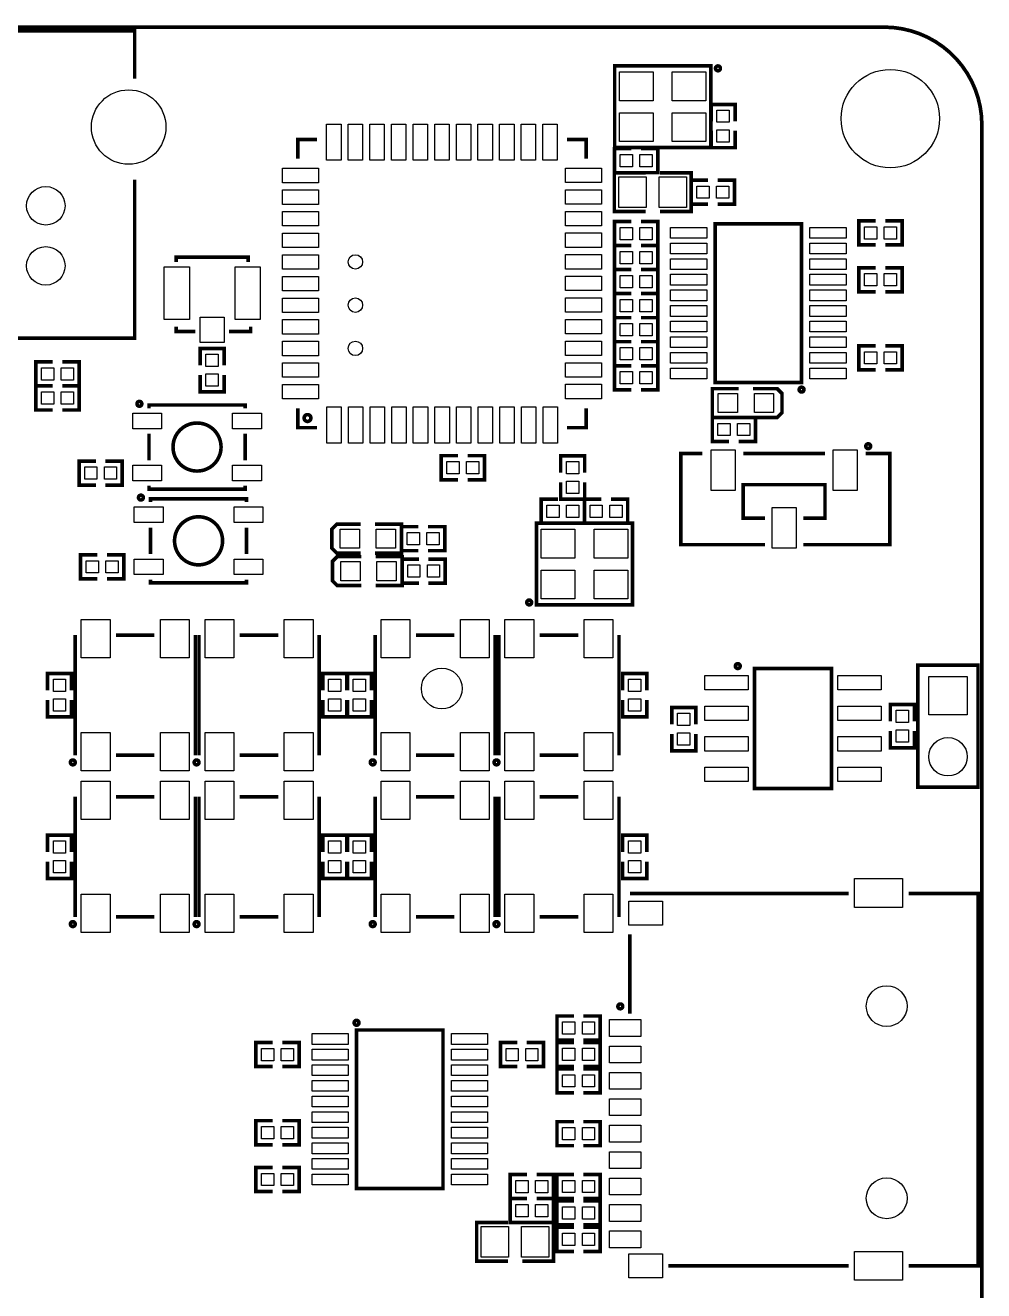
# Model space of a CAD drawing. Extents: x 0 to 112, y 0 to 86.
# Drawn here: x 71.9 to 111.8, y 33.4 to 86 of the extents above; entities that cross this region are included whole.
import ezdxf

# ---------------------------------------------------------------- set-up
doc = ezdxf.new("R2010")
doc.units = 0
for name, color, linetype in [('BG_OUTLINE', 3, 'CONTINUOUS'), ('PG_SILKSCREEN_TOP', 85, 'CONTINUOUS'), ('PIN_TOP', 12, 'CONTINUOUS')]:
    doc.layers.add(name, color=color, linetype=linetype)

msp = doc.modelspace()

# ---------------------------------------------------------------- linework, layer by layer
at = {"layer": 'BG_OUTLINE', "const_width": 0.1524}
msp.add_lwpolyline([(4.064, 0), (107.696, 0, 0.414214), (111.76, 4.064), (111.76, 81.8896, 0.414214), (107.696, 85.9536), (4.064, 85.9536, 0.414214), (0, 81.8896), (0, 4.064, 0.414214), (4.064, 0)], format="xyb", dxfattribs=at)
at = {"layer": 'PG_SILKSCREEN_TOP', "const_width": 0.150114}
for points in [[(76.49591, 83.803998), (76.49591, 85.803994), (62.295786, 85.803994), (62.295786, 83.803998)], [(100.474272, 84.338414), (96.47428, 84.338414), (96.47428, 80.93837), (100.474272, 80.93837), (100.474272, 84.338414)], [(100.486718, 82.036666), (100.486718, 82.73669), (101.48697, 82.73669), (101.48697, 82.036666)], [(100.486718, 81.63687), (100.486718, 80.936846), (101.48697, 80.936846), (101.48697, 81.63687)], [(83.289648, 80.480408), (83.289648, 81.280508), (84.089748, 81.280508)], [(94.489524, 81.280508), (95.289624, 81.280508), (95.289624, 80.480408)], [(97.1677, 80.894936), (96.467676, 80.894936), (96.467676, 79.894684), (97.1677, 79.894684)], [(97.567496, 80.894936), (98.26752, 80.894936), (98.26752, 79.894684), (97.567496, 79.894684)], [(62.295786, 79.603854), (62.295786, 73.003918), (76.49591, 73.003918), (76.49591, 79.603854)], [(97.760282, 79.883254), (96.46031, 79.883254), (96.46031, 78.283054), (97.760282, 78.283054)], [(98.36023, 78.283054), (99.660202, 78.283054), (99.660202, 79.883254), (98.36023, 79.883254)], [(100.360226, 79.58328), (99.660202, 79.58328), (99.660202, 78.583028), (100.360226, 78.583028)], [(100.760022, 79.58328), (101.460046, 79.58328), (101.460046, 78.583028), (100.760022, 78.583028)], [(97.1677, 76.859892), (96.467676, 76.859892), (96.467676, 77.860144), (97.1677, 77.860144)], [(97.567496, 76.859892), (98.26752, 76.859892), (98.26752, 77.860144), (97.567496, 77.860144)], [(104.25557, 71.16318), (100.655374, 71.16318), (100.655374, 77.763116), (104.25557, 77.763116), (104.25557, 71.16318)], [(107.343448, 76.888086), (106.643424, 76.888086), (106.643424, 77.888338), (107.343448, 77.888338)], [(107.743244, 76.888086), (108.443268, 76.888086), (108.443268, 77.888338), (107.743244, 77.888338)], [(97.1677, 76.859892), (96.467676, 76.859892), (96.467676, 75.85964), (97.1677, 75.85964)], [(97.567496, 76.859892), (98.26752, 76.859892), (98.26752, 75.85964), (97.567496, 75.85964)], [(81.22285, 76.178918), (81.22285, 76.37907), (78.222602, 76.37907), (78.222602, 76.178918)], [(97.1677, 75.85964), (96.467676, 75.85964), (96.467676, 74.859388), (97.1677, 74.859388)], [(97.567496, 75.85964), (98.26752, 75.85964), (98.26752, 74.859388), (97.567496, 74.859388)], [(107.343448, 74.938128), (106.643424, 74.938128), (106.643424, 75.93838), (107.343448, 75.93838)], [(107.743244, 74.938128), (108.443268, 74.938128), (108.443268, 75.93838), (107.743244, 75.93838)], [(97.1677, 74.859388), (96.467676, 74.859388), (96.467676, 73.859136), (97.1677, 73.859136)], [(97.567496, 74.859388), (98.26752, 74.859388), (98.26752, 73.859136), (97.567496, 73.859136)], [(97.1677, 73.859136), (96.467676, 73.859136), (96.467676, 72.858884), (97.1677, 72.858884)], [(97.567496, 73.859136), (98.26752, 73.859136), (98.26752, 72.858884), (97.567496, 72.858884)], [(78.222602, 73.478898), (78.222602, 73.279), (79.022702, 73.279)], [(80.42275, 73.279), (81.322672, 73.279), (81.322672, 73.478898)], [(97.1677, 72.858884), (96.467676, 72.858884), (96.467676, 71.858632), (97.1677, 71.858632)], [(97.567496, 72.858884), (98.26752, 72.858884), (98.26752, 71.858632), (97.567496, 71.858632)], [(107.343448, 71.687944), (106.643424, 71.687944), (106.643424, 72.688196), (107.343448, 72.688196)], [(107.743244, 71.687944), (108.443268, 71.687944), (108.443268, 72.688196), (107.743244, 72.688196)], [(80.217518, 71.873872), (80.217518, 72.573896), (79.217266, 72.573896), (79.217266, 71.873872)], [(73.083928, 72.016112), (72.383904, 72.016112), (72.383904, 71.01586), (73.083928, 71.01586)], [(73.483724, 72.016112), (74.183748, 72.016112), (74.183748, 71.01586), (73.483724, 71.01586)], [(97.1677, 71.858632), (96.467676, 71.858632), (96.467676, 70.85838), (97.1677, 70.85838)], [(97.567496, 71.858632), (98.26752, 71.858632), (98.26752, 70.85838), (97.567496, 70.85838)], [(80.217518, 71.474076), (80.217518, 70.774052), (79.217266, 70.774052), (79.217266, 71.474076)], [(73.083928, 70.015608), (72.383904, 70.015608), (72.383904, 71.01586), (73.083928, 71.01586)], [(73.483724, 70.015608), (74.183748, 70.015608), (74.183748, 71.01586), (73.483724, 71.01586)], [(101.640386, 69.704204), (100.540312, 69.704204), (100.540312, 70.9041), (101.640386, 70.9041)], [(102.240334, 70.9041), (103.240332, 70.9041), (103.440484, 70.704202), (103.440484, 69.904102), (103.240332, 69.704204), (102.240334, 69.704204)], [(81.091278, 70.085204), (81.091278, 70.22338), (77.091286, 70.22338), (77.091286, 70.085204)], [(83.289648, 70.080632), (83.289648, 69.280532), (84.089748, 69.280532)], [(95.289624, 70.080632), (95.289624, 69.280532), (94.489524, 69.280532)], [(101.240336, 68.703952), (100.540312, 68.703952), (100.540312, 69.704204), (101.240336, 69.704204)], [(101.640132, 68.703952), (102.340156, 68.703952), (102.340156, 69.704204), (101.640132, 69.704204)], [(77.091286, 69.027294), (77.091286, 67.919346)], [(81.091278, 69.027294), (81.091278, 67.919346)], [(74.879454, 66.890138), (74.17943, 66.890138), (74.17943, 67.89039), (74.879454, 67.89039)], [(75.27925, 66.890138), (75.979274, 66.890138), (75.979274, 67.89039), (75.27925, 67.89039)], [(89.958672, 67.112388), (89.258648, 67.112388), (89.258648, 68.11264), (89.958672, 68.11264)], [(90.358468, 67.112388), (91.058492, 67.112388), (91.058492, 68.11264), (90.358468, 68.11264)], [(94.226888, 67.402456), (94.226888, 68.10248), (95.22714, 68.10248), (95.22714, 67.402456)], [(100.12934, 68.207636), (99.229418, 68.207636), (99.229418, 64.407796), (102.729284, 64.407796)], [(105.229406, 68.207636), (101.829362, 68.207636)], [(104.329484, 64.407796), (107.929426, 64.407796), (107.929426, 68.207636), (106.929428, 68.207636)], [(77.091286, 66.861436), (77.091286, 66.72326), (81.091278, 66.72326), (81.091278, 66.861436)], [(94.226888, 67.00266), (94.226888, 66.302636), (95.22714, 66.302636), (95.22714, 67.00266)], [(104.329484, 65.507616), (105.229406, 65.507616), (105.229406, 66.907664), (101.829362, 66.907664), (101.829362, 65.507616), (102.729284, 65.507616)], [(81.155032, 66.181224), (81.155032, 66.3194), (77.15504, 66.3194), (77.15504, 66.181224)], [(94.11716, 65.301114), (93.417136, 65.301114), (93.417136, 66.301366), (94.11716, 66.301366)], [(94.516956, 65.301114), (95.21698, 65.301114), (95.21698, 66.301366), (94.516956, 66.301366)], [(95.917004, 66.301366), (95.21698, 66.301366), (95.21698, 65.301114), (95.917004, 65.301114)], [(96.3168, 66.301366), (97.016824, 66.301366), (97.016824, 65.301114), (96.3168, 65.301114)], [(85.903562, 64.058546), (84.903564, 64.058546), (84.703412, 64.258444), (84.703412, 65.058544), (84.903564, 65.258442), (85.903562, 65.258442)], [(86.50351, 65.258442), (87.603584, 65.258442), (87.603584, 64.058546), (86.50351, 64.058546)], [(93.216984, 61.902594), (97.216976, 61.902594), (97.216976, 65.302638), (93.216984, 65.302638), (93.216984, 61.902594)], [(77.15504, 65.123314), (77.15504, 64.015366)], [(81.155032, 65.123314), (81.155032, 64.015366)], [(88.303608, 64.158368), (87.603584, 64.158368), (87.603584, 65.15862), (88.303608, 65.15862)], [(88.703404, 64.158368), (89.403428, 64.158368), (89.403428, 65.15862), (88.703404, 65.15862)], [(74.943208, 62.986158), (74.243184, 62.986158), (74.243184, 63.98641), (74.943208, 63.98641)], [(75.343004, 62.986158), (76.043028, 62.986158), (76.043028, 63.98641), (75.343004, 63.98641)], [(85.925152, 62.708282), (84.925154, 62.708282), (84.725002, 62.90818), (84.725002, 63.70828), (84.925154, 63.908178), (85.925152, 63.908178)], [(86.5251, 63.908178), (87.625174, 63.908178), (87.625174, 62.708282), (86.5251, 62.708282)], [(88.325198, 62.808104), (87.625174, 62.808104), (87.625174, 63.808356), (88.325198, 63.808356)], [(88.724994, 62.808104), (89.425018, 62.808104), (89.425018, 63.808356), (88.724994, 63.808356)], [(77.15504, 62.957456), (77.15504, 62.81928), (81.155032, 62.81928), (81.155032, 62.957456)], [(74.019918, 55.644542), (74.019918, 60.644786)], [(75.71994, 60.644786), (77.32014, 60.644786)], [(79.020162, 55.644542), (79.020162, 60.644786)], [(79.172562, 55.644542), (79.172562, 60.644786)], [(80.872584, 60.644786), (82.472784, 60.644786)], [(84.172806, 55.644542), (84.172806, 60.644786)], [(86.503256, 55.644542), (86.503256, 60.644786)], [(88.203278, 60.644786), (89.803478, 60.644786)], [(91.5035, 55.644542), (91.5035, 60.644786)], [(91.6559, 55.644542), (91.6559, 60.644786)], [(93.355922, 60.644786), (94.956122, 60.644786)], [(96.656144, 55.644542), (96.656144, 60.644786)], [(72.867266, 58.344562), (72.867266, 59.044586), (73.867518, 59.044586), (73.867518, 58.344562)], [(84.325206, 58.344562), (84.325206, 59.044586), (85.325458, 59.044586), (85.325458, 58.344562)], [(85.350604, 58.344562), (85.350604, 59.044586), (86.350856, 59.044586), (86.350856, 58.344562)], [(96.808544, 58.344562), (96.808544, 59.044586), (97.808796, 59.044586), (97.808796, 58.344562)], [(105.499662, 59.253628), (105.499662, 54.253384), (102.29977, 54.253384), (102.29977, 59.253628), (105.499662, 59.253628)], [(109.100366, 59.389518), (109.100366, 54.309518), (111.600234, 54.309518), (111.600234, 59.389518), (109.100366, 59.389518)], [(72.867266, 57.944766), (72.867266, 57.244742), (73.867518, 57.244742), (73.867518, 57.944766)], [(84.325206, 57.944766), (84.325206, 57.244742), (85.325458, 57.244742), (85.325458, 57.944766)], [(85.350604, 57.944766), (85.350604, 57.244742), (86.350856, 57.244742), (86.350856, 57.944766)], [(96.808544, 57.944766), (96.808544, 57.244742), (97.808796, 57.244742), (97.808796, 57.944766)], [(99.84994, 56.928512), (99.84994, 57.628536), (98.849688, 57.628536), (98.849688, 56.928512)], [(107.949492, 57.049416), (107.949492, 57.74944), (108.949744, 57.74944), (108.949744, 57.049416)], [(99.84994, 56.528716), (99.84994, 55.828692), (98.849688, 55.828692), (98.849688, 56.528716)], [(107.949492, 56.64962), (107.949492, 55.949596), (108.949744, 55.949596), (108.949744, 56.64962)], [(75.71994, 55.644542), (77.32014, 55.644542)], [(80.872584, 55.644542), (82.472784, 55.644542)], [(88.203278, 55.644542), (89.803478, 55.644542)], [(93.355922, 55.644542), (94.956122, 55.644542)], [(74.019918, 48.912526), (74.019918, 53.91277)], [(75.71994, 53.91277), (77.32014, 53.91277)], [(79.020162, 48.912526), (79.020162, 53.91277)], [(79.172562, 48.912526), (79.172562, 53.91277)], [(80.872584, 53.91277), (82.472784, 53.91277)], [(84.172806, 48.912526), (84.172806, 53.91277)], [(86.503256, 48.912526), (86.503256, 53.91277)], [(88.203278, 53.91277), (89.803478, 53.91277)], [(91.5035, 48.912526), (91.5035, 53.91277)], [(91.6559, 48.912526), (91.6559, 53.91277)], [(93.355922, 53.91277), (94.956122, 53.91277)], [(96.656144, 48.912526), (96.656144, 53.91277)], [(72.867266, 51.612546), (72.867266, 52.31257), (73.867518, 52.31257), (73.867518, 51.612546)], [(84.325206, 51.612546), (84.325206, 52.31257), (85.325458, 52.31257), (85.325458, 51.612546)], [(85.350604, 51.612546), (85.350604, 52.31257), (86.350856, 52.31257), (86.350856, 51.612546)], [(96.808544, 51.612546), (96.808544, 52.31257), (97.808796, 52.31257), (97.808796, 51.612546)], [(72.867266, 51.21275), (72.867266, 50.512726), (73.867518, 50.512726), (73.867518, 51.21275)], [(84.325206, 51.21275), (84.325206, 50.512726), (85.325458, 50.512726), (85.325458, 51.21275)], [(85.350604, 51.21275), (85.350604, 50.512726), (86.350856, 50.512726), (86.350856, 51.21275)], [(96.808544, 51.21275), (96.808544, 50.512726), (97.808796, 50.512726), (97.808796, 51.21275)], [(106.209592, 49.887886), (97.109534, 49.887886)], [(108.709714, 49.887886), (111.609632, 49.887886), (111.609632, 34.388044), (108.709714, 34.388044)], [(75.71994, 48.912526), (77.32014, 48.912526)], [(80.872584, 48.912526), (82.472784, 48.912526)], [(88.203278, 48.912526), (89.803478, 48.912526)], [(93.355922, 48.912526), (94.956122, 48.912526)], [(97.109534, 44.887896), (97.109534, 48.187864)], [(94.775782, 44.788074), (94.075758, 44.788074), (94.075758, 43.787822), (94.775782, 43.787822)], [(95.175578, 44.788074), (95.875602, 44.788074), (95.875602, 43.787822), (95.175578, 43.787822)], [(85.730334, 44.204128), (89.33053, 44.204128), (89.33053, 37.604192), (85.730334, 37.604192), (85.730334, 44.204128)], [(82.24266, 43.679364), (81.542636, 43.679364), (81.542636, 42.679112), (82.24266, 42.679112)], [(82.642456, 43.679364), (83.34248, 43.679364), (83.34248, 42.679112), (82.642456, 42.679112)], [(92.418408, 43.679364), (91.718384, 43.679364), (91.718384, 42.679112), (92.418408, 42.679112)], [(92.818204, 43.679364), (93.518228, 43.679364), (93.518228, 42.679112), (92.818204, 42.679112)], [(94.775782, 43.688), (94.075758, 43.688), (94.075758, 42.687748), (94.775782, 42.687748)], [(95.175578, 43.688), (95.875602, 43.688), (95.875602, 42.687748), (95.175578, 42.687748)], [(94.775782, 42.58818), (94.075758, 42.58818), (94.075758, 41.587928), (94.775782, 41.587928)], [(95.175578, 42.58818), (95.875602, 42.58818), (95.875602, 41.587928), (95.175578, 41.587928)], [(82.24266, 40.42918), (81.542636, 40.42918), (81.542636, 39.428928), (82.24266, 39.428928)], [(82.642456, 40.42918), (83.34248, 40.42918), (83.34248, 39.428928), (82.642456, 39.428928)], [(94.775782, 40.388032), (94.075758, 40.388032), (94.075758, 39.38778), (94.775782, 39.38778)], [(95.175578, 40.388032), (95.875602, 40.388032), (95.875602, 39.38778), (95.175578, 39.38778)], [(82.24266, 38.479222), (81.542636, 38.479222), (81.542636, 37.47897), (82.24266, 37.47897)], [(82.642456, 38.479222), (83.34248, 38.479222), (83.34248, 37.47897), (82.642456, 37.47897)], [(92.830142, 37.1856), (92.130118, 37.1856), (92.130118, 38.185852), (92.830142, 38.185852)], [(93.229938, 37.1856), (93.929962, 37.1856), (93.929962, 38.185852), (93.229938, 38.185852)], [(94.775782, 38.188138), (94.075758, 38.188138), (94.075758, 37.187886), (94.775782, 37.187886)], [(95.175578, 38.188138), (95.875602, 38.188138), (95.875602, 37.187886), (95.175578, 37.187886)], [(92.830142, 36.185348), (92.130118, 36.185348), (92.130118, 37.1856), (92.830142, 37.1856)], [(93.229938, 36.185348), (93.929962, 36.185348), (93.929962, 37.1856), (93.229938, 37.1856)], [(94.775782, 37.088064), (94.075758, 37.088064), (94.075758, 36.087812), (94.775782, 36.087812)], [(95.175578, 37.088064), (95.875602, 37.088064), (95.875602, 36.087812), (95.175578, 36.087812)], [(92.030042, 36.185348), (90.73007, 36.185348), (90.73007, 34.585148), (92.030042, 34.585148)], [(92.62999, 34.585148), (93.929962, 34.585148), (93.929962, 36.185348), (92.62999, 36.185348)], [(94.775782, 35.98799), (94.075758, 35.98799), (94.075758, 34.987738), (94.775782, 34.987738)], [(95.175578, 35.98799), (95.875602, 35.98799), (95.875602, 34.987738), (95.175578, 34.987738)], [(106.209592, 34.388044), (98.709734, 34.388044)]]:
    msp.add_lwpolyline(points, dxfattribs=at)
for points in [[(100.874322, 84.238338, 1.00054), (100.67417, 84.238338, 0.999461), (100.874322, 84.238338)], [(104.355392, 70.863206, 0.99942), (104.155494, 70.863206, 1.00058), (104.355392, 70.863206)], [(76.791312, 70.273418, 1.000289), (76.59116, 70.273164, 0.999711), (76.791312, 70.273418)], [(80.09128, 68.47332, 1), (78.091284, 68.47332, 1), (80.09128, 68.47332)], [(83.830922, 69.680582, 0.999561), (83.548474, 69.680582, 1.000439), (83.830922, 69.680582)], [(107.129326, 68.50761, 0.99979), (106.929428, 68.507864, 1.00021), (107.129326, 68.50761)], [(76.855066, 66.369438, 1.000289), (76.654914, 66.369184, 0.999711), (76.855066, 66.369438)], [(80.155034, 64.56934, 1), (78.155038, 64.56934, 1), (80.155034, 64.56934)], [(93.017086, 62.00267, 0.999461), (92.816934, 62.00267, 1.00054), (93.017086, 62.00267)], [(101.699568, 59.35345, 1.000561), (101.499924, 59.35345, 0.999439), (101.699568, 59.35345)], [(74.019918, 55.344568, 0.999689), (73.820274, 55.344822, 1.000311), (74.019918, 55.344568)], [(79.172562, 55.344568, 0.999689), (78.972918, 55.344822, 1.000311), (79.172562, 55.344568)], [(86.503256, 55.344568, 0.999689), (86.303612, 55.344822, 1.000311), (86.503256, 55.344568)], [(91.6559, 55.344568, 0.999689), (91.456256, 55.344822, 1.000311), (91.6559, 55.344568)], [(74.020172, 48.612552, 0.99969), (73.82002, 48.612806, 1.000311), (74.020172, 48.612552)], [(79.172562, 48.612552, 0.999689), (78.972918, 48.612806, 1.000311), (79.172562, 48.612552)], [(86.503256, 48.612552, 0.999689), (86.303612, 48.612806, 1.000311), (86.503256, 48.612552)], [(91.6559, 48.612552, 0.999689), (91.456256, 48.612806, 1.000311), (91.6559, 48.612552)], [(96.80956, 45.18787, 0.99951), (96.609662, 45.188124, 1.00049), (96.80956, 45.18787)], [(85.83041, 44.504102, 1.00058), (85.630512, 44.504102, 0.99942), (85.83041, 44.504102)]]:
    msp.add_lwpolyline(points, format="xyb", dxfattribs=at)
at = {"layer": 'PIN_TOP'}
for points in [[(98.074226, 84.088224), (98.074226, 82.888328), (96.674178, 82.888328), (96.674178, 84.088224)], [(100.274374, 84.088224), (100.274374, 82.888328), (98.874326, 82.888328), (98.874326, 84.088224)], [(98.074226, 82.388456), (98.074226, 81.18856), (96.674178, 81.18856), (96.674178, 82.388456)], [(100.274374, 82.388456), (100.274374, 81.18856), (98.874326, 81.18856), (98.874326, 82.388456)], [(101.24186, 81.991708), (100.731828, 81.991708), (100.731828, 82.50174), (101.24186, 82.50174)], [(84.485734, 81.920588), (85.085682, 81.920588), (85.085682, 80.420464), (84.485734, 80.420464)], [(85.385656, 81.920588), (85.985604, 81.920588), (85.985604, 80.420464), (85.385656, 80.420464)], [(86.285578, 81.920588), (86.885526, 81.920588), (86.885526, 80.420464), (86.285578, 80.420464)], [(87.185754, 81.920588), (87.785702, 81.920588), (87.785702, 80.420464), (87.185754, 80.420464)], [(88.085676, 81.920588), (88.685624, 81.920588), (88.685624, 80.420464), (88.085676, 80.420464)], [(88.985598, 81.920588), (89.585546, 81.920588), (89.585546, 80.420464), (88.985598, 80.420464)], [(89.885774, 81.920588), (90.485722, 81.920588), (90.485722, 80.420464), (89.885774, 80.420464)], [(90.785696, 81.920588), (91.385644, 81.920588), (91.385644, 80.420464), (90.785696, 80.420464)], [(91.685618, 81.920588), (92.285566, 81.920588), (92.285566, 80.420464), (91.685618, 80.420464)], [(92.58554, 81.920588), (93.185488, 81.920588), (93.185488, 80.420464), (92.58554, 80.420464)], [(93.485716, 81.920588), (94.085664, 81.920588), (94.085664, 80.420464), (93.485716, 80.420464)], [(101.24186, 81.171796), (100.731828, 81.171796), (100.731828, 81.681828), (101.24186, 81.681828)], [(96.702626, 80.139794), (96.702626, 80.649826), (97.212658, 80.649826), (97.212658, 80.139794)], [(97.522538, 80.139794), (97.522538, 80.649826), (98.03257, 80.649826), (98.03257, 80.139794)], [(82.649568, 79.4766), (82.649568, 80.076548), (84.149692, 80.076548), (84.149692, 79.4766)], [(95.929704, 80.084422), (95.929704, 79.484474), (94.42958, 79.484474), (94.42958, 80.084422)], [(97.790254, 78.448154), (96.650302, 78.448154), (96.650302, 79.718154), (97.790254, 79.718154)], [(99.47021, 78.448154), (98.330258, 78.448154), (98.330258, 79.718154), (99.47021, 79.718154)], [(82.649568, 78.576424), (82.649568, 79.176372), (84.149692, 79.176372), (84.149692, 78.576424)], [(95.929704, 79.1845), (95.929704, 78.584552), (94.42958, 78.584552), (94.42958, 79.1845)], [(99.895152, 78.828138), (99.895152, 79.33817), (100.405184, 79.33817), (100.405184, 78.828138)], [(100.715064, 78.828138), (100.715064, 79.33817), (101.225096, 79.33817), (101.225096, 78.828138)], [(82.649568, 77.676502), (82.649568, 78.27645), (84.149692, 78.27645), (84.149692, 77.676502)], [(95.929704, 78.284578), (95.929704, 77.68463), (94.42958, 77.68463), (94.42958, 78.284578)], [(97.212658, 77.615034), (97.212658, 77.105002), (96.702626, 77.105002), (96.702626, 77.615034)], [(98.03257, 77.615034), (98.03257, 77.105002), (97.522538, 77.105002), (97.522538, 77.615034)], [(100.305616, 77.613256), (100.305616, 77.163168), (98.805492, 77.163168), (98.805492, 77.613256)], [(106.105452, 77.613256), (106.105452, 77.163168), (104.605328, 77.163168), (104.605328, 77.613256)], [(107.388406, 77.643228), (107.388406, 77.133196), (106.878374, 77.133196), (106.878374, 77.643228)], [(108.208318, 77.643228), (108.208318, 77.133196), (107.698286, 77.133196), (107.698286, 77.643228)], [(82.649568, 76.77658), (82.649568, 77.376528), (84.149692, 77.376528), (84.149692, 76.77658)], [(95.929704, 77.384402), (95.929704, 76.784454), (94.42958, 76.784454), (94.42958, 77.384402)], [(100.305616, 76.96327), (100.305616, 76.513182), (98.805492, 76.513182), (98.805492, 76.96327)], [(106.105452, 76.96327), (106.105452, 76.513182), (104.605328, 76.513182), (104.605328, 76.96327)], [(82.649568, 75.876658), (82.649568, 76.476606), (84.149692, 76.476606), (84.149692, 75.876658)], [(95.929704, 76.48448), (95.929704, 75.884532), (94.42958, 75.884532), (94.42958, 76.48448)], [(96.702626, 76.10475), (96.702626, 76.614782), (97.212658, 76.614782), (97.212658, 76.10475)], [(97.522538, 76.10475), (97.522538, 76.614782), (98.03257, 76.614782), (98.03257, 76.10475)], [(78.772766, 73.778999), (77.72273, 73.778999), (77.72273, 75.978893), (78.772766, 75.978893)], [(81.722722, 73.778999), (80.672686, 73.778999), (80.672686, 75.978893), (81.722722, 75.978893)], [(100.305616, 76.313284), (100.305616, 75.863196), (98.805492, 75.863196), (98.805492, 76.313284)], [(106.105452, 76.313284), (106.105452, 75.863196), (104.605328, 75.863196), (104.605328, 76.313284)], [(82.649568, 74.976482), (82.649568, 75.57643), (84.149692, 75.57643), (84.149692, 74.976482)], [(95.929704, 75.584558), (95.929704, 74.98461), (94.42958, 74.98461), (94.42958, 75.584558)], [(96.702626, 75.104498), (96.702626, 75.61453), (97.212658, 75.61453), (97.212658, 75.104498)], [(97.522538, 75.104498), (97.522538, 75.61453), (98.03257, 75.61453), (98.03257, 75.104498)], [(100.305616, 75.663298), (100.305616, 75.21321), (98.805492, 75.21321), (98.805492, 75.663298)], [(106.105452, 75.663298), (106.105452, 75.21321), (104.605328, 75.21321), (104.605328, 75.663298)], [(107.388406, 75.69327), (107.388406, 75.183238), (106.878374, 75.183238), (106.878374, 75.69327)], [(108.208318, 75.69327), (108.208318, 75.183238), (107.698286, 75.183238), (107.698286, 75.69327)], [(100.305616, 75.013312), (100.305616, 74.563224), (98.805492, 74.563224), (98.805492, 75.013312)], [(106.105452, 75.013312), (106.105452, 74.563224), (104.605328, 74.563224), (104.605328, 75.013312)], [(82.649568, 74.07656), (82.649568, 74.676508), (84.149692, 74.676508), (84.149692, 74.07656)], [(95.929704, 74.684382), (95.929704, 74.084434), (94.42958, 74.084434), (94.42958, 74.684382)], [(96.702626, 74.104246), (96.702626, 74.614278), (97.212658, 74.614278), (97.212658, 74.104246)], [(97.522538, 74.104246), (97.522538, 74.614278), (98.03257, 74.614278), (98.03257, 74.104246)], [(100.305616, 74.363072), (100.305616, 73.912984), (98.805492, 73.912984), (98.805492, 74.363072)], [(106.105452, 74.363072), (106.105452, 73.912984), (104.605328, 73.912984), (104.605328, 74.363072)], [(80.222725, 72.828912), (79.222727, 72.828912), (79.222727, 73.878948), (80.222725, 73.878948)], [(82.649568, 73.176638), (82.649568, 73.776586), (84.149692, 73.776586), (84.149692, 73.176638)], [(95.929704, 73.78446), (95.929704, 73.184512), (94.42958, 73.184512), (94.42958, 73.78446)], [(96.702626, 73.103994), (96.702626, 73.614026), (97.212658, 73.614026), (97.212658, 73.103994)], [(97.522538, 73.103994), (97.522538, 73.614026), (98.03257, 73.614026), (98.03257, 73.103994)], [(100.305616, 73.713086), (100.305616, 73.262998), (98.805492, 73.262998), (98.805492, 73.713086)], [(106.105452, 73.713086), (106.105452, 73.262998), (104.605328, 73.262998), (104.605328, 73.713086)], [(82.649568, 72.276462), (82.649568, 72.87641), (84.149692, 72.87641), (84.149692, 72.276462)], [(95.929704, 72.884538), (95.929704, 72.28459), (94.42958, 72.28459), (94.42958, 72.884538)], [(100.305616, 73.0631), (100.305616, 72.613012), (98.805492, 72.613012), (98.805492, 73.0631)], [(106.105452, 73.0631), (106.105452, 72.613012), (104.605328, 72.613012), (104.605328, 73.0631)], [(79.462376, 72.338946), (79.972408, 72.338946), (79.972408, 71.828914), (79.462376, 71.828914)], [(96.702626, 72.103742), (96.702626, 72.613774), (97.212658, 72.613774), (97.212658, 72.103742)], [(97.522538, 72.103742), (97.522538, 72.613774), (98.03257, 72.613774), (98.03257, 72.103742)], [(100.305616, 72.413114), (100.305616, 71.963026), (98.805492, 71.963026), (98.805492, 72.413114)], [(106.105452, 72.413114), (106.105452, 71.963026), (104.605328, 71.963026), (104.605328, 72.413114)], [(107.388406, 72.443086), (107.388406, 71.933054), (106.878374, 71.933054), (106.878374, 72.443086)], [(108.208318, 72.443086), (108.208318, 71.933054), (107.698286, 71.933054), (107.698286, 72.443086)], [(72.618854, 71.26097), (72.618854, 71.771002), (73.128886, 71.771002), (73.128886, 71.26097)], [(73.438766, 71.26097), (73.438766, 71.771002), (73.948798, 71.771002), (73.948798, 71.26097)], [(82.649568, 71.37654), (82.649568, 71.976488), (84.149692, 71.976488), (84.149692, 71.37654)], [(95.929704, 71.984616), (95.929704, 71.384668), (94.42958, 71.384668), (94.42958, 71.984616)], [(100.305616, 71.763128), (100.305616, 71.31304), (98.805492, 71.31304), (98.805492, 71.763128)], [(106.105452, 71.763128), (106.105452, 71.31304), (104.605328, 71.31304), (104.605328, 71.763128)], [(79.462376, 71.519034), (79.972408, 71.519034), (79.972408, 71.009002), (79.462376, 71.009002)], [(96.702626, 71.10349), (96.702626, 71.613522), (97.212658, 71.613522), (97.212658, 71.10349)], [(97.522538, 71.10349), (97.522538, 71.613522), (98.03257, 71.613522), (98.03257, 71.10349)], [(73.128886, 70.77075), (73.128886, 70.260718), (72.618854, 70.260718), (72.618854, 70.77075)], [(73.948798, 70.77075), (73.948798, 70.260718), (73.438766, 70.260718), (73.438766, 70.77075)], [(82.649568, 70.476618), (82.649568, 71.076566), (84.149692, 71.076566), (84.149692, 70.476618)], [(95.929704, 71.08444), (95.929704, 70.484492), (94.42958, 70.484492), (94.42958, 71.08444)], [(101.590348, 70.704202), (101.590348, 69.904102), (100.790248, 69.904102), (100.790248, 70.704202)], [(103.090472, 70.704202), (103.090472, 69.904102), (102.290372, 69.904102), (102.290372, 70.704202)], [(85.093556, 68.640452), (84.493608, 68.640452), (84.493608, 70.140576), (85.093556, 70.140576)], [(85.993732, 68.640452), (85.393784, 68.640452), (85.393784, 70.140576), (85.993732, 70.140576)], [(86.893654, 68.640452), (86.293706, 68.640452), (86.293706, 70.140576), (86.893654, 70.140576)], [(87.793576, 68.640452), (87.193628, 68.640452), (87.193628, 70.140576), (87.793576, 70.140576)], [(88.693498, 68.640452), (88.09355, 68.640452), (88.09355, 70.140576), (88.693498, 70.140576)], [(89.593674, 68.640452), (88.993726, 68.640452), (88.993726, 70.140576), (89.593674, 70.140576)], [(90.493596, 68.640452), (89.893648, 68.640452), (89.893648, 70.140576), (90.493596, 70.140576)], [(91.393518, 68.640452), (90.79357, 68.640452), (90.79357, 70.140576), (91.393518, 70.140576)], [(92.293694, 68.640452), (91.693746, 68.640452), (91.693746, 70.140576), (92.293694, 70.140576)], [(93.193616, 68.640452), (92.593668, 68.640452), (92.593668, 70.140576), (93.193616, 70.140576)], [(94.093538, 68.640452), (93.49359, 68.640452), (93.49359, 70.140576), (94.093538, 70.140576)], [(76.41336, 69.231256), (76.41336, 69.881242), (77.613256, 69.881242), (77.613256, 69.231256)], [(80.568292, 69.231256), (80.568292, 69.881242), (81.768188, 69.881242), (81.768188, 69.231256)], [(101.285294, 69.459094), (101.285294, 68.949062), (100.775262, 68.949062), (100.775262, 69.459094)], [(102.105206, 69.459094), (102.105206, 68.949062), (101.595174, 68.949062), (101.595174, 69.459094)], [(100.489385, 68.357623), (101.489383, 68.357623), (101.489383, 66.657601), (100.489385, 66.657601)], [(105.569385, 68.357623), (106.569383, 68.357623), (106.569383, 66.657601), (105.569385, 66.657601)], [(74.924412, 67.64528), (74.924412, 67.135248), (74.41438, 67.135248), (74.41438, 67.64528)], [(75.744324, 67.64528), (75.744324, 67.135248), (75.234292, 67.135248), (75.234292, 67.64528)], [(76.41336, 67.065144), (76.41336, 67.71513), (77.613256, 67.71513), (77.613256, 67.065144)], [(80.568292, 67.065144), (80.568292, 67.71513), (81.768188, 67.71513), (81.768188, 67.065144)], [(90.00363, 67.86753), (90.00363, 67.357498), (89.493598, 67.357498), (89.493598, 67.86753)], [(90.823542, 67.86753), (90.823542, 67.357498), (90.31351, 67.357498), (90.31351, 67.86753)], [(94.98203, 67.357498), (94.471998, 67.357498), (94.471998, 67.86753), (94.98203, 67.86753)], [(94.98203, 66.537586), (94.471998, 66.537586), (94.471998, 67.047618), (94.98203, 67.047618)], [(76.477114, 65.327276), (76.477114, 65.977262), (77.67701, 65.977262), (77.67701, 65.327276)], [(80.632046, 65.327276), (80.632046, 65.977262), (81.831942, 65.977262), (81.831942, 65.327276)], [(94.162118, 66.056256), (94.162118, 65.546224), (93.652086, 65.546224), (93.652086, 66.056256)], [(94.98203, 66.056256), (94.98203, 65.546224), (94.471998, 65.546224), (94.471998, 66.056256)], [(95.45193, 65.546224), (95.45193, 66.056256), (95.961962, 66.056256), (95.961962, 65.546224)], [(96.271842, 65.546224), (96.271842, 66.056256), (96.781874, 66.056256), (96.781874, 65.546224)], [(103.029385, 65.957831), (104.029383, 65.957831), (104.029383, 64.257809), (103.029385, 64.257809)], [(85.053424, 64.258444), (85.053424, 65.058544), (85.853524, 65.058544), (85.853524, 64.258444)], [(86.553548, 64.258444), (86.553548, 65.058544), (87.353648, 65.058544), (87.353648, 64.258444)], [(88.348566, 64.91351), (88.348566, 64.403478), (87.838534, 64.403478), (87.838534, 64.91351)], [(89.168478, 64.91351), (89.168478, 64.403478), (88.658446, 64.403478), (88.658446, 64.91351)], [(93.416882, 63.852552), (93.416882, 65.052448), (94.81693, 65.052448), (94.81693, 63.852552)], [(95.61703, 63.852552), (95.61703, 65.052448), (97.017078, 65.052448), (97.017078, 63.852552)], [(74.988166, 63.7413), (74.988166, 63.231268), (74.478134, 63.231268), (74.478134, 63.7413)], [(75.808078, 63.7413), (75.808078, 63.231268), (75.298046, 63.231268), (75.298046, 63.7413)], [(76.477114, 63.161164), (76.477114, 63.81115), (77.67701, 63.81115), (77.67701, 63.161164)], [(80.632046, 63.161164), (80.632046, 63.81115), (81.831942, 63.81115), (81.831942, 63.161164)], [(85.075014, 62.90818), (85.075014, 63.70828), (85.875114, 63.70828), (85.875114, 62.90818)], [(86.575138, 62.90818), (86.575138, 63.70828), (87.375238, 63.70828), (87.375238, 62.90818)], [(88.370156, 63.563246), (88.370156, 63.053214), (87.860124, 63.053214), (87.860124, 63.563246)], [(89.190068, 63.563246), (89.190068, 63.053214), (88.680036, 63.053214), (88.680036, 63.563246)], [(93.416882, 62.152784), (93.416882, 63.35268), (94.81693, 63.35268), (94.81693, 62.152784)], [(95.61703, 62.152784), (95.61703, 63.35268), (97.017078, 63.35268), (97.017078, 62.152784)], [(75.470004, 59.694699), (74.270108, 59.694699), (74.270108, 61.294645), (75.470004, 61.294645)], [(78.769972, 59.694699), (77.570076, 59.694699), (77.570076, 61.294645), (78.769972, 61.294645)], [(80.622648, 59.694699), (79.422752, 59.694699), (79.422752, 61.294645), (80.622648, 61.294645)], [(83.922616, 59.694699), (82.72272, 59.694699), (82.72272, 61.294645), (83.922616, 61.294645)], [(87.953342, 59.694699), (86.753446, 59.694699), (86.753446, 61.294645), (87.953342, 61.294645)], [(91.25331, 59.694699), (90.053414, 59.694699), (90.053414, 61.294645), (91.25331, 61.294645)], [(93.105986, 59.694699), (91.90609, 59.694699), (91.90609, 61.294645), (93.105986, 61.294645)], [(96.405954, 59.694699), (95.206058, 59.694699), (95.206058, 61.294645), (96.405954, 61.294645)], [(73.622408, 58.299604), (73.112376, 58.299604), (73.112376, 58.809636), (73.622408, 58.809636)], [(85.080348, 58.299604), (84.570316, 58.299604), (84.570316, 58.809636), (85.080348, 58.809636)], [(86.105746, 58.299604), (85.595714, 58.299604), (85.595714, 58.809636), (86.105746, 58.809636)], [(97.563686, 58.299604), (97.053654, 58.299604), (97.053654, 58.809636), (97.563686, 58.809636)], [(100.227638, 58.358532), (100.227638, 58.95848), (102.027736, 58.95848), (102.027736, 58.358532)], [(105.771442, 58.358532), (105.771442, 58.95848), (107.57154, 58.95848), (107.57154, 58.358532)], [(109.550327, 58.919491), (111.150273, 58.919491), (111.150273, 57.319545), (109.550327, 57.319545)], [(73.622408, 57.479692), (73.112376, 57.479692), (73.112376, 57.989724), (73.622408, 57.989724)], [(85.080348, 57.479692), (84.570316, 57.479692), (84.570316, 57.989724), (85.080348, 57.989724)], [(86.105746, 57.479692), (85.595714, 57.479692), (85.595714, 57.989724), (86.105746, 57.989724)], [(97.563686, 57.479692), (97.053654, 57.479692), (97.053654, 57.989724), (97.563686, 57.989724)], [(100.227638, 57.088532), (100.227638, 57.68848), (102.027736, 57.68848), (102.027736, 57.088532)], [(105.771442, 57.088532), (105.771442, 57.68848), (107.57154, 57.68848), (107.57154, 57.088532)], [(108.704634, 57.004458), (108.194602, 57.004458), (108.194602, 57.51449), (108.704634, 57.51449)], [(99.094798, 57.393586), (99.60483, 57.393586), (99.60483, 56.883554), (99.094798, 56.883554)], [(75.470004, 54.994683), (74.270108, 54.994683), (74.270108, 56.594629), (75.470004, 56.594629)], [(78.769972, 54.994683), (77.570076, 54.994683), (77.570076, 56.594629), (78.769972, 56.594629)], [(80.622648, 54.994683), (79.422752, 54.994683), (79.422752, 56.594629), (80.622648, 56.594629)], [(83.922616, 54.994683), (82.72272, 54.994683), (82.72272, 56.594629), (83.922616, 56.594629)], [(87.953342, 54.994683), (86.753446, 54.994683), (86.753446, 56.594629), (87.953342, 56.594629)], [(91.25331, 54.994683), (90.053414, 54.994683), (90.053414, 56.594629), (91.25331, 56.594629)], [(93.105986, 54.994683), (91.90609, 54.994683), (91.90609, 56.594629), (93.105986, 56.594629)], [(96.405954, 54.994683), (95.206058, 54.994683), (95.206058, 56.594629), (96.405954, 56.594629)], [(99.094798, 56.573674), (99.60483, 56.573674), (99.60483, 56.063642), (99.094798, 56.063642)], [(100.227638, 55.818532), (100.227638, 56.41848), (102.027736, 56.41848), (102.027736, 55.818532)], [(105.771442, 55.818532), (105.771442, 56.41848), (107.57154, 56.41848), (107.57154, 55.818532)], [(108.704634, 56.184546), (108.194602, 56.184546), (108.194602, 56.694578), (108.704634, 56.694578)], [(100.227638, 54.548532), (100.227638, 55.14848), (102.027736, 55.14848), (102.027736, 54.548532)], [(105.771442, 54.548532), (105.771442, 55.14848), (107.57154, 55.14848), (107.57154, 54.548532)], [(75.470004, 52.962683), (74.270108, 52.962683), (74.270108, 54.562629), (75.470004, 54.562629)], [(78.769972, 52.962683), (77.570076, 52.962683), (77.570076, 54.562629), (78.769972, 54.562629)], [(80.622648, 52.962683), (79.422752, 52.962683), (79.422752, 54.562629), (80.622648, 54.562629)], [(83.922616, 52.962683), (82.72272, 52.962683), (82.72272, 54.562629), (83.922616, 54.562629)], [(87.953342, 52.962683), (86.753446, 52.962683), (86.753446, 54.562629), (87.953342, 54.562629)], [(91.25331, 52.962683), (90.053414, 52.962683), (90.053414, 54.562629), (91.25331, 54.562629)], [(93.105986, 52.962683), (91.90609, 52.962683), (91.90609, 54.562629), (93.105986, 54.562629)], [(96.405954, 52.962683), (95.206058, 52.962683), (95.206058, 54.562629), (96.405954, 54.562629)], [(73.622408, 51.567588), (73.112376, 51.567588), (73.112376, 52.07762), (73.622408, 52.07762)], [(85.080348, 51.567588), (84.570316, 51.567588), (84.570316, 52.07762), (85.080348, 52.07762)], [(86.105746, 51.567588), (85.595714, 51.567588), (85.595714, 52.07762), (86.105746, 52.07762)], [(97.563686, 51.567588), (97.053654, 51.567588), (97.053654, 52.07762), (97.563686, 52.07762)], [(73.622408, 50.747676), (73.112376, 50.747676), (73.112376, 51.257708), (73.622408, 51.257708)], [(85.080348, 50.747676), (84.570316, 50.747676), (84.570316, 51.257708), (85.080348, 51.257708)], [(86.105746, 50.747676), (85.595714, 50.747676), (85.595714, 51.257708), (86.105746, 51.257708)], [(97.563686, 50.747676), (97.053654, 50.747676), (97.053654, 51.257708), (97.563686, 51.257708)], [(108.459524, 50.5079), (108.459524, 49.308004), (106.459528, 49.308004), (106.459528, 50.5079)], [(75.470004, 48.262667), (74.270108, 48.262667), (74.270108, 49.862613), (75.470004, 49.862613)], [(78.769972, 48.262667), (77.570076, 48.262667), (77.570076, 49.862613), (78.769972, 49.862613)], [(80.622648, 48.262667), (79.422752, 48.262667), (79.422752, 49.862613), (80.622648, 49.862613)], [(83.922616, 48.262667), (82.72272, 48.262667), (82.72272, 49.862613), (83.922616, 49.862613)], [(87.953342, 48.262667), (86.753446, 48.262667), (86.753446, 49.862613), (87.953342, 49.862613)], [(91.25331, 48.262667), (90.053414, 48.262667), (90.053414, 49.862613), (91.25331, 49.862613)], [(93.105986, 48.262667), (91.90609, 48.262667), (91.90609, 49.862613), (93.105986, 49.862613)], [(96.405954, 48.262667), (95.206058, 48.262667), (95.206058, 49.862613), (96.405954, 49.862613)], [(98.459544, 49.567973), (98.459544, 48.567975), (97.059496, 48.567975), (97.059496, 49.567973)], [(94.310708, 44.032932), (94.310708, 44.542964), (94.82074, 44.542964), (94.82074, 44.032932)], [(95.13062, 44.032932), (95.13062, 44.542964), (95.640652, 44.542964), (95.640652, 44.032932)], [(97.559622, 44.63796), (97.559622, 43.937936), (96.25965, 43.937936), (96.25965, 44.63796)], [(83.880452, 43.60418), (83.880452, 44.054268), (85.380576, 44.054268), (85.380576, 43.60418)], [(89.680288, 43.60418), (89.680288, 44.054268), (91.180412, 44.054268), (91.180412, 43.60418)], [(81.777586, 42.924222), (81.777586, 43.434254), (82.287618, 43.434254), (82.287618, 42.924222)], [(82.597498, 42.924222), (82.597498, 43.434254), (83.10753, 43.434254), (83.10753, 42.924222)], [(83.880452, 42.954194), (83.880452, 43.404282), (85.380576, 43.404282), (85.380576, 42.954194)], [(89.680288, 42.954194), (89.680288, 43.404282), (91.180412, 43.404282), (91.180412, 42.954194)], [(91.953334, 42.924222), (91.953334, 43.434254), (92.463366, 43.434254), (92.463366, 42.924222)], [(92.773246, 42.924222), (92.773246, 43.434254), (93.283278, 43.434254), (93.283278, 42.924222)], [(94.310708, 42.932858), (94.310708, 43.44289), (94.82074, 43.44289), (94.82074, 42.932858)], [(95.13062, 42.932858), (95.13062, 43.44289), (95.640652, 43.44289), (95.640652, 42.932858)], [(97.559622, 43.537886), (97.559622, 42.837862), (96.25965, 42.837862), (96.25965, 43.537886)], [(83.880452, 42.304208), (83.880452, 42.754296), (85.380576, 42.754296), (85.380576, 42.304208)], [(89.680288, 42.304208), (89.680288, 42.754296), (91.180412, 42.754296), (91.180412, 42.304208)], [(94.310708, 41.833038), (94.310708, 42.34307), (94.82074, 42.34307), (94.82074, 41.833038)], [(95.13062, 41.833038), (95.13062, 42.34307), (95.640652, 42.34307), (95.640652, 41.833038)], [(97.559622, 42.438066), (97.559622, 41.738042), (96.25965, 41.738042), (96.25965, 42.438066)], [(83.880452, 41.654222), (83.880452, 42.10431), (85.380576, 42.10431), (85.380576, 41.654222)], [(89.680288, 41.654222), (89.680288, 42.10431), (91.180412, 42.10431), (91.180412, 41.654222)], [(83.880452, 41.004236), (83.880452, 41.454324), (85.380576, 41.454324), (85.380576, 41.004236)], [(89.680288, 41.004236), (89.680288, 41.454324), (91.180412, 41.454324), (91.180412, 41.004236)], [(97.559622, 41.337992), (97.559622, 40.637968), (96.25965, 40.637968), (96.25965, 41.337992)], [(83.880452, 40.353996), (83.880452, 40.804084), (85.380576, 40.804084), (85.380576, 40.353996)], [(89.680288, 40.353996), (89.680288, 40.804084), (91.180412, 40.804084), (91.180412, 40.353996)], [(81.777586, 39.674038), (81.777586, 40.18407), (82.287618, 40.18407), (82.287618, 39.674038)], [(82.597498, 39.674038), (82.597498, 40.18407), (83.10753, 40.18407), (83.10753, 39.674038)], [(83.880452, 39.70401), (83.880452, 40.154098), (85.380576, 40.154098), (85.380576, 39.70401)], [(89.680288, 39.70401), (89.680288, 40.154098), (91.180412, 40.154098), (91.180412, 39.70401)], [(94.310708, 39.63289), (94.310708, 40.142922), (94.82074, 40.142922), (94.82074, 39.63289)], [(95.13062, 39.63289), (95.13062, 40.142922), (95.640652, 40.142922), (95.640652, 39.63289)], [(97.559622, 40.237918), (97.559622, 39.537894), (96.25965, 39.537894), (96.25965, 40.237918)], [(83.880452, 39.054024), (83.880452, 39.504112), (85.380576, 39.504112), (85.380576, 39.054024)], [(89.680288, 39.054024), (89.680288, 39.504112), (91.180412, 39.504112), (91.180412, 39.054024)], [(97.559622, 39.137844), (97.559622, 38.43782), (96.25965, 38.43782), (96.25965, 39.137844)], [(83.880452, 38.404038), (83.880452, 38.854126), (85.380576, 38.854126), (85.380576, 38.404038)], [(89.680288, 38.404038), (89.680288, 38.854126), (91.180412, 38.854126), (91.180412, 38.404038)], [(81.777586, 37.72408), (81.777586, 38.234112), (82.287618, 38.234112), (82.287618, 37.72408)], [(82.597498, 37.72408), (82.597498, 38.234112), (83.10753, 38.234112), (83.10753, 37.72408)], [(83.880452, 37.754052), (83.880452, 38.20414), (85.380576, 38.20414), (85.380576, 37.754052)], [(89.680288, 37.754052), (89.680288, 38.20414), (91.180412, 38.20414), (91.180412, 37.754052)], [(92.8751, 37.940742), (92.8751, 37.43071), (92.365068, 37.43071), (92.365068, 37.940742)], [(93.695012, 37.940742), (93.695012, 37.43071), (93.18498, 37.43071), (93.18498, 37.940742)], [(94.310708, 37.432996), (94.310708, 37.943028), (94.82074, 37.943028), (94.82074, 37.432996)], [(95.13062, 37.432996), (95.13062, 37.943028), (95.640652, 37.943028), (95.640652, 37.432996)], [(97.559622, 38.038024), (97.559622, 37.338), (96.25965, 37.338), (96.25965, 38.038024)], [(92.8751, 36.94049), (92.8751, 36.430458), (92.365068, 36.430458), (92.365068, 36.94049)], [(93.695012, 36.94049), (93.695012, 36.430458), (93.18498, 36.430458), (93.18498, 36.94049)], [(97.559622, 36.93795), (97.559622, 36.237926), (96.25965, 36.237926), (96.25965, 36.93795)], [(94.310708, 36.332922), (94.310708, 36.842954), (94.82074, 36.842954), (94.82074, 36.332922)], [(95.13062, 36.332922), (95.13062, 36.842954), (95.640652, 36.842954), (95.640652, 36.332922)], [(90.920062, 36.020248), (92.060014, 36.020248), (92.060014, 34.750248), (90.920062, 34.750248)], [(92.600018, 36.020248), (93.73997, 36.020248), (93.73997, 34.750248), (92.600018, 34.750248)], [(97.559622, 35.837876), (97.559622, 35.137852), (96.25965, 35.137852), (96.25965, 35.837876)], [(94.310708, 35.232848), (94.310708, 35.74288), (94.82074, 35.74288), (94.82074, 35.232848)], [(95.13062, 35.232848), (95.13062, 35.74288), (95.640652, 35.74288), (95.640652, 35.232848)], [(98.459544, 34.888043), (98.459544, 33.888045), (97.059496, 33.888045), (97.059496, 34.888043)], [(108.459524, 34.987992), (108.459524, 33.788096), (106.459528, 33.788096), (106.459528, 34.987992)]]:
    msp.add_lwpolyline(points, close=True, dxfattribs=at)
for centre, radius in [((107.95, 82.1436), 2.050034), ((76.245974, 81.793842), 1.550035), ((72.795892, 78.515972), 0.799973), ((72.795892, 76.01585), 0.799973), ((85.682582, 76.180442), 0.299974), ((85.682582, 74.380598), 0.299974), ((85.682582, 72.5805), 0.299974), ((89.279984, 58.42), 0.850011), ((110.3503, 55.579518), 0.799973), ((107.799632, 45.19803), 0.850011), ((107.799632, 37.198046), 0.850011)]:
    msp.add_circle(centre, radius, dxfattribs=at)

doc.saveas('drawing.dxf')
